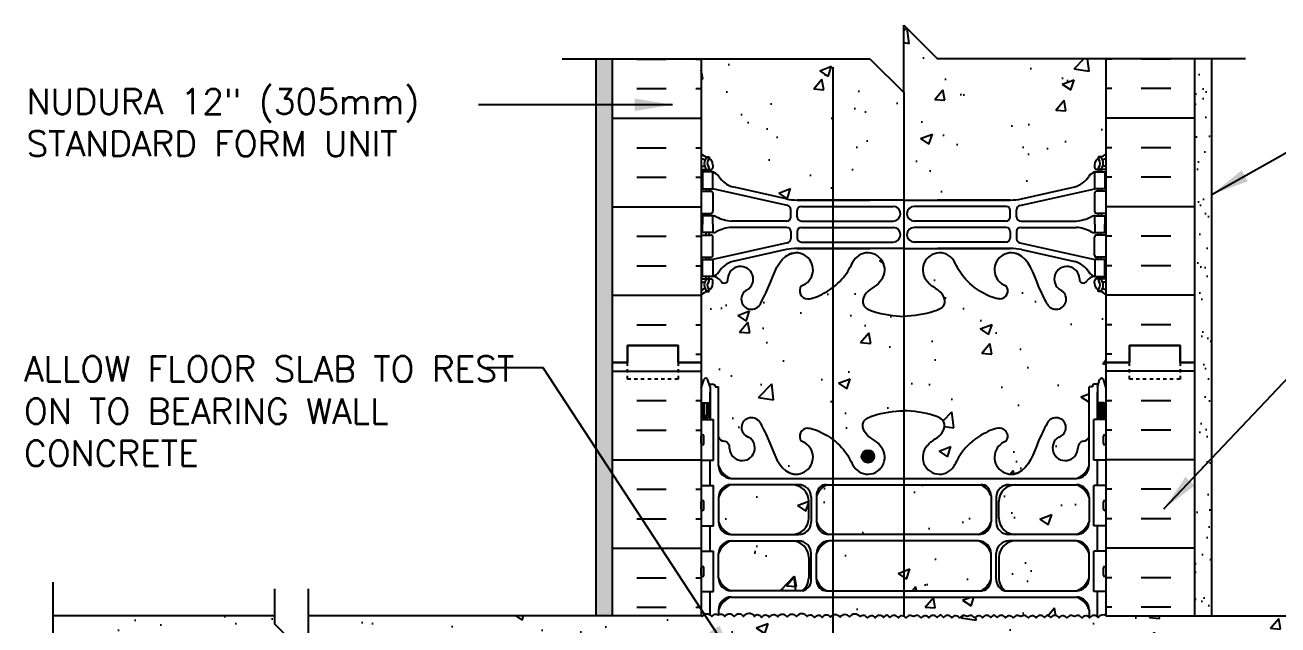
# Model space of a CAD drawing. Header units: inches. Extents: x 155.7 to 213.7, y 121.3 to 197.1.
# Drawn here: x 155.85 to 192.98, y 179.35 to 197.13 of the extents above; entities that cross this region are included whole.
import ezdxf

# ---------------------------------------------------------------- set-up
doc = ezdxf.new("R2010")
doc.units = ezdxf.units.IN
doc.header["$LTSCALE"] = 0.5
doc.header["$MEASUREMENT"] = 0
doc.linetypes.add('DASHED2', pattern=[0.375, 0.25, -0.125])
for name, color, linetype in [('HATCH', 12, 'Continuous'), ('line25', 2, 'Continuous'), ('LINE3', 3, 'Continuous'), ('LINE50', 5, 'Continuous'), ('LINE9', 9, 'Continuous'), ('TEXT', 4, 'Continuous'), ('Web_Edge', 9, 'Continuous')]:
    doc.layers.add(name, color=color, linetype=linetype)
doc.styles.add('DIM', font='romans.shx', dxfattribs={"width": 0.7})
doc.styles.add('ROMANS', font='romans.shx', dxfattribs={"height": 0.75})
doc.dimstyles.new('ext_12', dxfattribs={"dimscale": 12, "dimtxt": 0.075, "dimasz": 0.09375, "dimexe": 0.09375, "dimexo": 0.0625, "dimgap": 0.0625, "dimtad": 1, "dimdec": 1, "dimzin": 2, "dimdsep": 46, "dimlunit": 4, "dimtxsty": 'DIM', "dimcen": 0.09, "dimdle": 0.09375, "dimclrt": 4, "dimadec": 0, "dimazin": 0, "dimtfac": 1, "dimtdec": 1, "dimtmove": 2, "dimatfit": 3, "dimfxl": 1, "dimfrac": 2, "dimtolj": 1, "dimtzin": 0, "dimarcsym": 0})
pattern_1 = [(50, (0, 0), (3.5863, -0.31376), [0.375, -4.125]), (355, (0, 0), (-0.693757, 3.76096), [0.3, -3.3]), (100.4514, (0.299, -0.026), (2.892544, 3.4472), [0.3187, -3.50571]), (46.1842, (0, 1), (5.33621, -0.827596), [0.5625, -6.1875]), (96.6356, (0.4447, 0.931), (4.67331, 4.87059), [0.47805, -5.25857]), (351.1842, (0, 1), (4.67331, 4.87059), [0.45, -4.95]), (21, (0.5, 0.75), (2.984535, -2.013094), [0.375, -4.125]), (326, (0.5, 0.75), (1.216577, 3.62575), [0.3, -3.3]), (71.4514, (0.7487, 0.5822), (4.20111, 1.612656), [0.3187, -3.50571]), (37.5, (0, 0), (0.060799, 1.664469), [0, -3.26, 0, -3.35, 0, -3.3125]), (7.5, (0, 0), (1.315348, 1.972059), [0, -1.91, 0, -3.185, 0, -1.2625]), (327.5, (-1.115, 0), (2.669112, -0.1127744), [0, -1.25, 0, -3.9, 0, -5.175]), (317.5, (-1.615, 0), (2.91593, 0.500525), [0, -1.625, 0, -2.59, 0, -3.675])]

msp = doc.modelspace()

# ---------------------------------------------------------------- hatches: boundary and pattern name
at = {"layer": 'HATCH'}
h = msp.add_hatch(dxfattribs=at)
h.set_pattern_fill('AR-CONC', color=256, scale=0.5)
h.set_pattern_definition(pattern_1)
h.paths.add_polyline_path([(187.546, 192.775), (187.651, 192.775), (187.651, 192.845), (187.604, 192.845, -0.414214), (187.541, 192.907), (187.541, 192.975, -0.249069), (187.651, 193.182), (187.651, 193.224), (187.741, 193.224, 0.088416), (187.887, 193.321), (187.887, 196.129), (182.887, 196.129), (181.887, 197.129), (181.887, 195.129), (180.887, 196.129), (175.887, 196.129), (175.887, 193.321, 0.088416), (176.033, 193.224), (176.123, 193.224), (176.123, 193.182, -0.249069), (176.233, 192.975), (176.233, 192.907, -0.414214), (176.171, 192.845), (176.123, 192.845), (176.123, 192.775), (176.228, 192.775, -0.168672), (176.414, 192.625, 0.17445), (176.822, 192.33), (178.403, 191.977, 0.054974), (178.729, 191.941), (181.887, 191.941), (185.045, 191.941, 0.054974), (185.372, 191.977), (186.953, 192.33, 0.17445), (187.36, 192.625, -0.168672)])
h.paths.add_polyline_path([(184.475, 181.461, 0.225652), (184.1, 181.836), (179.675, 181.836, 0.225652), (179.3, 181.461), (179.3, 180.693, 0.185301), (179.599, 180.36), (184.176, 180.36, 0.185301), (184.475, 180.693)])
h.paths.add_polyline_path([(199.535, 178.986), (199.535, 179.619), (187.887, 179.619, 0.38586), (187.645, 179.569, 0.520567), (187.396, 179.561, 0.520567), (187.169, 179.554, 0.445343), (186.946, 179.594, 0.445343), (186.723, 179.554, 0.520567), (186.495, 179.561, 0.520567), (186.247, 179.569, 0.175549), (186.151, 179.635, 0.175549), (186.056, 179.569, 0.520567), (185.807, 179.561, 0.520567), (185.58, 179.554, 0.445343), (185.357, 179.594, 0.445343), (185.134, 179.554, 0.520567), (184.906, 179.561, 0.520567), (184.658, 179.569, 0.175549), (184.562, 179.635, 0.175549), (184.467, 179.569, 0.520567), (184.218, 179.561, 0.520567), (183.991, 179.554, 0.445343), (183.768, 179.594, 0.445343), (183.545, 179.554, 0.520567), (183.317, 179.561, 0.520567), (183.069, 179.569, 0.175549), (182.974, 179.635, 0.175549), (182.878, 179.569, 0.520567), (182.63, 179.561, 0.520567), (182.402, 179.554, 0.445343), (182.179, 179.594, 0.445343), (181.956, 179.554, 0.520567), (181.729, 179.561, 0.520567), (181.48, 179.569, 0.175549), (181.385, 179.635, 0.175549), (181.289, 179.569, 0.520567), (181.041, 179.561, 0.520567), (180.813, 179.554, 0.445343), (180.59, 179.594, 0.520567), (180.28, 179.584, 0.520567), (180, 179.576, 0.520567), (179.72, 179.578, 0.520567), (179.472, 179.57, 0.520567), (179.244, 179.563, 0.445343), (179.022, 179.602, 0.520567), (178.711, 179.593, 0.520567), (178.432, 179.584, 0.520567), (178.152, 179.586, 0.520567), (177.904, 179.578, 0.520567), (177.676, 179.571, 0.445343), (177.453, 179.611, 0.520567), (177.143, 179.601, 0.520567), (176.863, 179.593, 0.520567), (176.583, 179.595, 0.37063), (176.391, 179.638, 0.37063), (176.198, 179.595, 0.520567), (175.918, 179.593, 0.374999), (175.864, 179.619), (164.24, 179.619), (164.24, 178.986), (165.24, 177.986), (163.24, 177.986), (164.24, 176.986), (164.24, 176.869), (175.887, 176.869), (175.887, 176.674), (175.918, 176.674, -0.50932), (176.207, 176.63, -0.45192), (176.525, 176.637, -0.442517), (176.863, 176.635, -0.520567), (177.143, 176.644, -0.520567), (177.453, 176.654, -0.445343), (177.676, 176.614, -0.520567), (177.904, 176.621, -0.520567), (178.152, 176.629, -0.520567), (178.432, 176.627, -0.520567), (178.711, 176.636, -0.520567), (179.022, 176.645, -0.445343), (179.244, 176.606, -0.520567), (179.472, 176.613, -0.520567), (179.72, 176.62, -0.520567), (180, 176.618, -0.520567), (180.28, 176.627, -0.520567), (180.59, 176.637, -0.445343), (180.813, 176.597, -0.520567), (181.041, 176.604, -0.520567), (181.289, 176.612, -0.520567), (181.569, 176.61, -0.520567), (181.848, 176.619, -0.077714), (181.887, 176.662, -0.077714), (181.927, 176.619, -0.520567), (182.206, 176.61, -0.520567), (182.486, 176.612, -0.520567), (182.734, 176.604, -0.520567), (182.962, 176.597, -0.445343), (183.185, 176.637, -0.445343), (183.408, 176.597, -0.520567), (183.635, 176.604, -0.520567), (183.884, 176.612, -0.520567), (184.163, 176.61, -0.520567), (184.443, 176.619, -0.077714), (184.482, 176.662, -0.077714), (184.521, 176.619, -0.520567), (184.801, 176.61, -0.520567), (185.081, 176.612, -0.520567), (185.329, 176.604, -0.520567), (185.557, 176.597, -0.378754), (185.887, 176.637, -0.378754), (186.218, 176.597, -0.520567), (186.446, 176.604, -0.520567), (186.694, 176.612, -0.520567), (186.974, 176.61, -0.520567), (187.253, 176.619, -0.077714), (187.293, 176.662, -0.077714), (187.332, 176.619, -0.520567), (187.611, 176.61, -0.508701), (187.887, 176.617), (187.887, 176.869), (199.535, 176.869), (199.535, 176.986), (200.535, 177.986), (198.535, 177.986)])
edge = h.paths.add_edge_path()
edge.add_line((163.24, 179.38), (163.24, 179.619))
edge.add_line((163.24, 179.619), (162.842, 179.619))
edge.add_line((162.842, 179.619), (156.68, 179.619))
edge.add_line((156.68, 179.619), (156.68, 177.642))
edge.add_spline(control_points=[(156.68, 177.642), (157.722, 178.203), (159.512, 179.166), (161.436, 178.612), (162.24, 178.38)], knot_values=[0, 0, 0, 0, 3.379125, 5.806437, 5.806437, 5.806437, 5.806437], degree=3, periodic=0)
edge.add_line((162.24, 178.38), (164.24, 178.38))
edge.add_line((164.24, 178.38), (163.24, 179.38))
h.paths.add_polyline_path([(178.573, 181.836), (176.772, 181.836, 0.225652), (176.397, 181.461), (176.397, 180.735, 0.225652), (176.772, 180.36), (178.878, 180.36, 0.24677), (179.072, 180.746), (179.073, 181.343, 0.410093)])
h.paths.add_polyline_path([(179.072, 183.017, 0.406005), (178.573, 183.503), (176.772, 183.503, 0.225652), (176.397, 183.128), (176.397, 182.402, 0.225652), (176.772, 182.027), (178.573, 182.027, 0.418521), (179.073, 182.534)])
h.paths.add_polyline_path([(184.475, 183.17, 0.185301), (184.176, 183.503), (179.599, 183.503, 0.185301), (179.3, 183.17), (179.3, 182.402, 0.225652), (179.675, 182.027), (184.1, 182.027, 0.225652), (184.475, 182.402)])
h.paths.add_polyline_path([(187.377, 180.735), (187.377, 181.461, 0.225652), (187.002, 181.836), (185.002, 181.836, 0.403872), (184.627, 181.475), (184.627, 180.705, 0.345102), (184.879, 180.36), (187.002, 180.36, 0.225652)])
h.paths.add_polyline_path([(187.377, 182.402), (187.377, 183.128, 0.225652), (187.002, 183.503), (185.202, 183.503, 0.406005), (184.702, 183.017), (184.702, 182.52, 0.410093), (185.202, 182.027), (187.002, 182.027, 0.225652)])
h.paths.add_polyline_path([(184.475, 173.856, 0.225652), (184.1, 174.231), (179.675, 174.231, 0.225652), (179.3, 173.856), (179.3, 173.087, 0.185301), (179.599, 172.754), (184.176, 172.754, 0.185301), (184.475, 173.087)])
h.paths.add_polyline_path([(184.475, 175.564, 0.185301), (184.176, 175.897), (179.599, 175.897, 0.185301), (179.3, 175.564), (179.3, 174.796, 0.225652), (179.675, 174.421), (184.1, 174.421, 0.225652), (184.475, 174.796)])
h.paths.add_polyline_path([(187.377, 175.522, 0.225652), (187.002, 175.897), (184.897, 175.897, 0.24677), (184.702, 175.511), (184.702, 174.914, 0.410093), (185.202, 174.421), (187.002, 174.421, 0.225652), (187.377, 174.796)])
h.paths.add_polyline_path([(179.073, 173.738, 0.410093), (178.573, 174.231), (176.772, 174.231, 0.225652), (176.397, 173.856), (176.397, 173.129, 0.225652), (176.772, 172.754), (178.573, 172.754, 0.406005), (179.072, 173.24)])
h.paths.add_polyline_path([(179.147, 175.553, 0.345102), (178.896, 175.897), (176.772, 175.897, 0.225652), (176.397, 175.522), (176.397, 174.796, 0.225652), (176.772, 174.421), (178.773, 174.421, 0.403872), (179.147, 174.783)])
h.paths.add_polyline_path([(187.377, 173.856, 0.225652), (187.002, 174.231), (185.202, 174.231, 0.418521), (184.702, 173.723), (184.702, 173.24, 0.406005), (185.202, 172.754), (187.002, 172.754, 0.225652), (187.377, 173.129)])
h = msp.add_hatch(dxfattribs=at)
h.set_pattern_fill('AR-SAND', color=256, scale=0.5, style=0)
h.set_pattern_definition([(37.5, (173.096, 184.9401), (-0.031497, 0.963412), [0, -0.76, 0, -0.85, 0, -0.8125]), (7.5, (173.096, 184.9401), (0.88489, 1.411073), [0, -0.41, 0, -0.685, 0, -0.2625]), (327.5, (172.481, 184.9401), (1.55707, 0.00283), [0, -0.25, 0, -0.9, 0, -1.175]), (317.5, (172.481, 184.9401), (1.503063, 0.43884), [0, -0.125, 0, -0.59, 0, -0.675])])
h.paths.add_polyline_path([(173.262, 187.129), (173.262, 196.129), (172.762, 196.129), (172.762, 179.619), (173.262, 179.619)])
h.paths.add_polyline_path([(172.762, 151.129), (173.262, 151.129), (173.262, 162.369), (172.762, 162.369)])
h = msp.add_hatch(dxfattribs=at)
h.set_pattern_fill('AR-SAND', color=256, scale=0.5, style=0)
h.set_pattern_definition([(37.5, (71.403, -18.1039), (-0.0314967, 0.963412), [0, -0.76, 0, -0.85, 0, -0.8125]), (7.5, (71.403, -18.1039), (0.8848884, 1.411073), [0, -0.41, 0, -0.685, 0, -0.2625]), (327.5, (70.788, -18.1039), (1.557071, 0.0028295), [0, -0.25, 0, -0.9, 0, -1.175]), (317.5, (70.788, -18.1039), (1.503063, 0.438838), [0, -0.125, 0, -0.59, 0, -0.675])])
h.paths.add_polyline_path([(190.512, 179.619), (191.012, 179.619), (191.012, 182.325), (190.512, 182.078)])
h.paths.add_polyline_path([(191.012, 186.766), (190.512, 186.519), (190.512, 182.078), (191.012, 182.325)])
h.paths.add_polyline_path([(191.012, 188.431), (190.512, 188.431), (190.512, 187.129), (190.512, 186.519), (191.012, 186.766)])
h.paths.add_polyline_path([(191.012, 196.129), (190.512, 196.129), (190.512, 188.431), (191.012, 188.431)])
h = msp.add_hatch(dxfattribs=at)
h.set_pattern_fill('AR-CONC', color=256, scale=0.5)
h.set_pattern_definition(pattern_1)
edge = h.paths.add_edge_path()
edge.add_arc((187.541, 188.768), 0.5, 46.2109, 66.4218)
edge.add_line((187.741, 189.226), (187.651, 189.226))
edge.add_line((187.651, 189.226), (187.651, 189.268))
edge.add_arc((187.791, 189.475), 0.25, 180, 235.9442, ccw=False)
edge.add_line((187.541, 189.475), (187.541, 189.542))
edge.add_arc((187.604, 189.542), 0.0625, 90, 180, ccw=False)
edge.add_line((187.604, 189.605), (187.651, 189.605))
edge.add_line((187.651, 189.605), (187.651, 189.675))
edge.add_line((187.651, 189.675), (187.546, 189.675))
edge.add_arc((187.584, 189.325), 0.352, 96.1291, 141.5331)
edge.add_arc((187.207, 189.594), 0.113, 167.8156, 334.0569, ccw=False)
edge.add_arc((186.721, 189.598), 0.375, 2.9237, 239.8675)
edge.add_arc((186.401, 189.005), 0.3, -152.403, 63.9425, ccw=False)
edge.add_spline(control_points=[(186.136, 188.866), (186.05, 189.032), (185.797, 189.523), (185.602, 190.204), (185.277, 190.334)], knot_values=[0, 0, 0, 0, 0.579211, 1.703896, 1.703896, 1.703896, 1.703896], degree=3, periodic=0)
edge.add_spline(control_points=[(185.277, 190.334), (185.227, 190.354), (185.173, 190.366), (185.116, 190.375)], knot_values=[1.703896, 1.703896, 1.703896, 1.703896, 1.875321, 1.875321, 1.875321, 1.875321], degree=3, periodic=0)
edge.add_arc((185.075, 189.876), 0.5, 85.2926, 251.7937)
edge.add_arc((184.729, 189.252), 0.242, -90, 38.2327, ccw=False)
edge.add_spline(control_points=[(184.729, 189.01), (184.608, 189.008), (183.788, 189.359), (183.543, 189.806), (183.404, 190.086)], knot_values=[0.038125, 0.038125, 0.038125, 0.038125, 0.320663, 1.237398, 1.237398, 1.237398, 1.237398], degree=3, periodic=0)
edge.add_arc((182.95, 189.876), 0.5, 24.819, 224.1875)
edge.add_spline(control_points=[(182.591, 189.528), (182.699, 189.365), (183.059, 189.274), (183.136, 188.779), (182.587, 188.543), (182.184, 188.514), (181.887, 188.494)], knot_values=[0.229407, 0.229407, 0.229407, 0.229407, 0.844432, 1.128849, 1.464331, 2.389004, 2.389004, 2.389004, 2.389004], degree=3, periodic=0)
edge.add_spline(control_points=[(181.887, 188.494), (181.591, 188.514), (181.187, 188.543), (180.639, 188.779), (180.716, 189.274), (181.076, 189.365), (181.183, 189.528)], knot_values=[0.229407, 0.229407, 0.229407, 0.229407, 1.15408, 1.489562, 1.773979, 2.389004, 2.389004, 2.389004, 2.389004], degree=3, periodic=0)
edge.add_arc((180.825, 189.876), 0.5, 315.8125, 515.181)
edge.add_spline(control_points=[(180.371, 190.086), (180.232, 189.806), (179.987, 189.359), (179.167, 189.008), (179.046, 189.01)], knot_values=[0.038125, 0.038125, 0.038125, 0.038125, 0.95486, 1.237398, 1.237398, 1.237398, 1.237398], degree=3, periodic=0)
edge.add_arc((179.046, 189.252), 0.242, 141.7673, 270, ccw=False)
edge.add_arc((178.7, 189.876), 0.5, 288.2063, 454.7074)
edge.add_spline(control_points=[(178.659, 190.375), (178.602, 190.366), (178.548, 190.354), (178.498, 190.334)], knot_values=[1.703896, 1.703896, 1.703896, 1.703896, 1.875321, 1.875321, 1.875321, 1.875321], degree=3, periodic=0)
edge.add_spline(control_points=[(178.498, 190.334), (178.173, 190.204), (177.978, 189.523), (177.725, 189.032), (177.639, 188.866)], knot_values=[0, 0, 0, 0, 1.124685, 1.703896, 1.703896, 1.703896, 1.703896], degree=3, periodic=0)
edge.add_arc((177.373, 189.005), 0.3, 116.0575, 333.0375, ccw=False)
edge.add_arc((177.053, 189.598), 0.375, 300.1325, 537.0763)
edge.add_arc((176.568, 189.594), 0.113, -154.0569, 12.1844, ccw=False)
edge.add_arc((176.191, 189.325), 0.352, 38.4669, 83.8709)
edge.add_line((176.228, 189.675), (176.123, 189.675))
edge.add_line((176.123, 189.675), (176.123, 189.605))
edge.add_line((176.123, 189.605), (176.171, 189.605))
edge.add_arc((176.171, 189.542), 0.0625, 0, 90, ccw=False)
edge.add_line((176.233, 189.542), (176.233, 189.475))
edge.add_arc((175.983, 189.475), 0.25, 304.0558, 360, ccw=False)
edge.add_line((176.123, 189.268), (176.123, 189.226))
edge.add_line((176.123, 189.226), (176.033, 189.226))
edge.add_arc((176.233, 188.768), 0.5, 113.5782, 133.7891)
edge.add_line((175.887, 189.129), (175.887, 187.129))
edge.add_line((175.887, 187.129), (175.887, 186.369))
edge.add_line((175.887, 186.369), (175.972, 186.63))
edge.add_arc((176.022, 186.603), 0.0567, 28.0725, 151.9275, ccw=False)
edge.add_line((176.072, 186.63), (176.121, 186.48))
edge.add_line((176.121, 186.48), (176.247, 186.48))
edge.add_arc((176.247, 186.43), 0.05, 0, 90, ccw=False)
edge.add_line((176.297, 186.43), (176.297, 186.4))
edge.add_line((176.297, 186.4), (176.397, 186.4))
edge.add_line((176.397, 186.4), (176.397, 184.911))
edge.add_arc((176.572, 184.987), 0.19, 203.6316, 265.6964)
edge.add_arc((176.528, 184.599), 0.2, -7.1071, 81.62, ccw=False)
edge.add_arc((177.101, 184.594), 0.375, 182.9237, 419.8675)
edge.add_arc((177.375, 185.198), 0.293, 25.7984, 253.0731, ccw=False)
edge.add_spline(control_points=[(177.639, 185.326), (177.725, 185.16), (177.978, 184.669), (178.173, 183.989), (178.498, 183.858)], knot_values=[0, 0, 0, 0, 0.579211, 1.703896, 1.703896, 1.703896, 1.703896], degree=3, periodic=0)
edge.add_spline(control_points=[(178.498, 183.858), (178.548, 183.838), (178.602, 183.826), (178.659, 183.817)], knot_values=[1.703896, 1.703896, 1.703896, 1.703896, 1.875321, 1.875321, 1.875321, 1.875321], degree=3, periodic=0)
edge.add_arc((178.7, 184.316), 0.5, 265.2926, 431.7937)
edge.add_arc((179.046, 184.94), 0.242, 90, 218.2327, ccw=False)
edge.add_spline(control_points=[(179.046, 185.182), (179.167, 185.184), (179.987, 184.833), (180.232, 184.386), (180.371, 184.106)], knot_values=[0.038125, 0.038125, 0.038125, 0.038125, 0.320663, 1.237398, 1.237398, 1.237398, 1.237398], degree=3, periodic=0)
edge.add_arc((180.825, 184.316), 0.5, 204.819, 404.1875)
edge.add_spline(control_points=[(181.183, 184.664), (181.076, 184.827), (180.716, 184.918), (180.639, 185.413), (181.187, 185.649), (181.591, 185.678), (181.887, 185.698)], knot_values=[0.229407, 0.229407, 0.229407, 0.229407, 0.844432, 1.128849, 1.464331, 2.389004, 2.389004, 2.389004, 2.389004], degree=3, periodic=0)
edge.add_spline(control_points=[(181.887, 185.698), (182.184, 185.678), (182.587, 185.649), (183.136, 185.413), (183.059, 184.918), (182.699, 184.827), (182.591, 184.664)], knot_values=[0.229407, 0.229407, 0.229407, 0.229407, 1.15408, 1.489562, 1.773979, 2.389004, 2.389004, 2.389004, 2.389004], degree=3, periodic=0)
edge.add_arc((182.95, 184.316), 0.5, 135.8125, 335.181)
edge.add_spline(control_points=[(183.404, 184.106), (183.543, 184.386), (183.788, 184.833), (184.608, 185.184), (184.729, 185.182)], knot_values=[0.038125, 0.038125, 0.038125, 0.038125, 0.95486, 1.237398, 1.237398, 1.237398, 1.237398], degree=3, periodic=0)
edge.add_arc((184.729, 184.94), 0.242, -38.2327, 90, ccw=False)
edge.add_arc((185.075, 184.316), 0.5, 108.2063, 274.7074)
edge.add_spline(control_points=[(185.116, 183.817), (185.173, 183.826), (185.227, 183.838), (185.277, 183.858)], knot_values=[1.703896, 1.703896, 1.703896, 1.703896, 1.875321, 1.875321, 1.875321, 1.875321], degree=3, periodic=0)
edge.add_spline(control_points=[(185.277, 183.858), (185.602, 183.989), (185.797, 184.669), (186.05, 185.16), (186.136, 185.326)], knot_values=[0, 0, 0, 0, 1.124685, 1.703896, 1.703896, 1.703896, 1.703896], degree=3, periodic=0)
edge.add_arc((186.4, 185.198), 0.293, -73.0731, 154.2016, ccw=False)
edge.add_arc((186.673, 184.594), 0.375, 120.1325, 357.0763)
edge.add_arc((187.247, 184.599), 0.2, 98.3788, 187.1071, ccw=False)
edge.add_arc((187.203, 184.987), 0.19, 274.3061, 336.3703)
edge.add_line((187.377, 184.911), (187.377, 186.4))
edge.add_line((187.377, 186.4), (187.477, 186.4))
edge.add_line((187.477, 186.4), (187.477, 186.43))
edge.add_arc((187.527, 186.43), 0.05, 90, 180, ccw=False)
edge.add_line((187.527, 186.48), (187.653, 186.48))
edge.add_line((187.653, 186.48), (187.702, 186.63))
edge.add_arc((187.752, 186.603), 0.0567, 28.0725, 151.9275, ccw=False)
edge.add_line((187.802, 186.63), (187.887, 186.369))
edge.add_line((187.887, 186.369), (187.887, 187.129))
edge.add_line((187.887, 187.129), (187.887, 189.129))
h = msp.add_hatch(dxfattribs=at)
h.set_pattern_fill('INSUL', color=256, scale=7, style=0)
h.set_pattern_definition([(0, (-2750.2742, -227.8808), (0, 2.625), []), (0, (-2750.2742, -227.0058), (0, 2.625), [0.875, -0.875]), (0, (-2750.2742, -226.1308), (0, 2.625), [0.875, -0.875])])
h.paths.add_polyline_path([(175.887, 176.869), (173.262, 176.869), (173.262, 169.129), (173.7, 169.129), (173.7, 169.629), (175.2, 169.629), (175.2, 169.129), (175.887, 169.129)])
h.paths.add_polyline_path([(173.262, 179.619), (175.887, 179.619), (175.887, 187.129), (175.2, 187.129), (175.2, 187.629), (173.7, 187.629), (173.7, 187.129), (173.262, 187.129)])
h = msp.add_hatch(dxfattribs=at)
h.set_pattern_fill('AR-CONC', color=256, scale=0.5)
h.set_pattern_definition([(50, (-45.4017, 0), (3.5863, -0.31376), [0.375, -4.125]), (355, (-45.4017, 0), (-0.693757, 3.76096), [0.3, -3.3]), (100.4514, (-45.103, -0.026), (2.892544, 3.4472), [0.3187, -3.50571]), (46.1842, (-45.4017, 1), (5.336207, -0.827596), [0.5625, -6.1875]), (96.6356, (-44.957, 0.931), (4.67331, 4.87059), [0.47805, -5.25857]), (351.1842, (-45.4017, 1), (4.67331, 4.87059), [0.45, -4.95]), (21, (-44.9017, 0.75), (2.984535, -2.013094), [0.375, -4.125]), (326, (-44.9017, 0.75), (1.216577, 3.62575), [0.3, -3.3]), (71.4514, (-44.653, 0.5822), (4.20111, 1.612656), [0.3187, -3.50571]), (37.5, (-45.4017, 0), (0.060799, 1.664469), [0, -3.26, 0, -3.35, 0, -3.3125]), (7.5, (-45.4017, 0), (1.315348, 1.972059), [0, -1.91, 0, -3.185, 0, -1.2625]), (327.5, (-46.5167, 0), (2.669112, -0.1127744), [0, -1.25, 0, -3.9, 0, -5.175]), (317.5, (-47.0167, 0), (2.91593, 0.500525), [0, -1.625, 0, -2.59, 0, -3.675])])
h.paths.add_polyline_path([(187.377, 179.798), (187.377, 179.597, -0.091338), (187.332, 179.639, -0.077714), (187.293, 179.595, -0.077714), (187.253, 179.639, -0.520567), (186.974, 179.647, -0.520567), (186.694, 179.646, -0.520567), (186.446, 179.653, -0.520567), (186.218, 179.66, -0.378754), (185.887, 179.621, -0.378754), (185.557, 179.66, -0.520567), (185.329, 179.653, -0.520567), (185.081, 179.646, -0.520567), (184.801, 179.647, -0.520567), (184.521, 179.639, -0.077714), (184.482, 179.595, -0.077714), (184.443, 179.639, -0.520567), (184.163, 179.647, -0.520567), (183.884, 179.646, -0.520567), (183.635, 179.653, -0.520567), (183.408, 179.66, -0.445343), (183.185, 179.621, -0.445343), (182.962, 179.66, -0.520567), (182.734, 179.653, -0.520567), (182.486, 179.646, -0.520567), (182.206, 179.647, -0.520567), (181.927, 179.639, -0.077714), (181.887, 179.595, -0.077714), (181.848, 179.639, -0.520567), (181.569, 179.647, -0.520567), (181.289, 179.646, -0.520567), (181.041, 179.653, -0.520567), (180.813, 179.66, -0.445343), (180.59, 179.621, -0.520567), (180.28, 179.63, -0.520567), (180, 179.639, -0.520567), (179.72, 179.637, -0.520567), (179.472, 179.645, -0.520567), (179.244, 179.652, -0.445343), (179.022, 179.612, -0.520567), (178.711, 179.622, -0.520567), (178.432, 179.631, -0.520567), (178.152, 179.629, -0.520567), (177.904, 179.636, -0.520567), (177.676, 179.643, -0.445343), (177.453, 179.604, -0.520567), (177.143, 179.613, -0.520567), (176.863, 179.622, -0.442517), (176.525, 179.62, -0.174673), (176.397, 179.554), (176.397, 179.798, -0.414199), (176.772, 180.173), (187.002, 180.173, -0.414225)])
at = {"layer": 'LINE3'}
msp.add_hatch(color=256, dxfattribs=at).paths.add_polyline_path([(180.637, 184.342, 1), (181.012, 184.342, 1)])

# ---------------------------------------------------------------- linework, layer by layer
at = {"layer": 'HATCH'}
for p, q in [((173.976, 196.119), (174.851, 196.119)), ((175.726, 196.119), (175.887, 196.119)), ((175.726, 196.119), (175.887, 196.119)), ((188.049, 196.119), (187.887, 196.119)), ((188.049, 196.119), (187.887, 196.119)), ((189.799, 196.119), (188.924, 196.119)), ((173.976, 195.244), (174.851, 195.244)), ((175.726, 195.244), (175.887, 195.244)), ((175.726, 195.244), (175.887, 195.244)), ((188.049, 195.244), (187.887, 195.244)), ((189.799, 195.244), (188.924, 195.244)), ((173.262, 194.369), (175.887, 194.369)), ((190.512, 194.369), (187.887, 194.369)), ((173.976, 193.494), (174.851, 193.494)), ((175.726, 193.494), (175.887, 193.494)), ((188.049, 193.494), (187.887, 193.494)), ((189.799, 193.494), (188.924, 193.494)), ((173.976, 192.619), (174.851, 192.619)), ((175.726, 192.619), (175.887, 192.619)), ((188.049, 192.619), (187.887, 192.619)), ((189.799, 192.619), (188.924, 192.619)), ((173.262, 191.744), (175.887, 191.744)), ((190.512, 191.744), (187.887, 191.744)), ((173.976, 190.869), (174.851, 190.869)), ((175.726, 190.869), (175.887, 190.869)), ((188.049, 190.869), (187.887, 190.869)), ((189.799, 190.869), (188.924, 190.869)), ((173.976, 189.994), (174.851, 189.994)), ((175.726, 189.994), (175.887, 189.994)), ((188.049, 189.994), (187.887, 189.994)), ((189.799, 189.994), (188.924, 189.994)), ((173.262, 189.119), (175.887, 189.119)), ((190.512, 189.119), (187.887, 189.119)), ((173.976, 188.244), (174.851, 188.244)), ((175.726, 188.244), (175.887, 188.244)), ((175.726, 188.244), (175.887, 188.244)), ((188.049, 188.244), (187.887, 188.244)), ((188.049, 188.244), (187.887, 188.244)), ((189.799, 188.244), (188.924, 188.244)), ((175.726, 187.369), (175.887, 187.369)), ((188.049, 187.369), (187.887, 187.369)), ((190.512, 186.869), (187.887, 186.869)), ((188.049, 185.994), (187.887, 185.994)), ((189.799, 185.994), (188.924, 185.994)), ((188.049, 185.119), (187.887, 185.119)), ((189.799, 185.119), (188.924, 185.119)), ((190.512, 184.244), (187.887, 184.244)), ((188.049, 183.369), (187.887, 183.369)), ((189.799, 183.369), (188.924, 183.369)), ((188.049, 182.494), (187.887, 182.494)), ((189.799, 182.494), (188.924, 182.494)), ((190.512, 181.619), (187.887, 181.619)), ((188.049, 180.744), (187.887, 180.744)), ((189.799, 180.744), (188.924, 180.744)), ((188.049, 179.869), (187.887, 179.869)), ((189.799, 179.869), (188.924, 179.869))]:
    msp.add_line(p, q, dxfattribs=at)
msp.add_lwpolyline([(187.887, 179.619, 0.38586), (187.645, 179.569, 0.520567), (187.396, 179.561, 0.520567), (187.169, 179.554, 0.445343), (186.946, 179.594, 0.445343), (186.723, 179.554, 0.520567), (186.495, 179.561, 0.520567), (186.247, 179.569, 0.175549), (186.151, 179.635, 0.175549), (186.056, 179.569, 0.520567), (185.807, 179.561, 0.520567), (185.58, 179.554, 0.445343), (185.357, 179.594, 0.445343), (185.134, 179.554, 0.520567), (184.906, 179.561, 0.520567), (184.658, 179.569, 0.175549), (184.562, 179.635, 0.175549), (184.467, 179.569, 0.520567), (184.218, 179.561, 0.520567), (183.991, 179.554, 0.445343), (183.768, 179.594, 0.445343), (183.545, 179.554, 0.520567), (183.317, 179.561, 0.520567), (183.069, 179.569, 0.175549), (182.974, 179.635, 0.175549), (182.878, 179.569, 0.520567), (182.63, 179.561, 0.520567), (182.402, 179.554, 0.445343), (182.179, 179.594, 0.445343), (181.956, 179.554, 0.520567), (181.729, 179.561, 0.520567), (181.48, 179.569, 0.175549), (181.385, 179.635, 0.175549), (181.289, 179.569, 0.520567), (181.041, 179.561, 0.520567), (180.813, 179.554, 0.445343), (180.59, 179.594, 0.520567), (180.28, 179.584, 0.520567), (180, 179.576, 0.520567), (179.72, 179.578, 0.520567), (179.472, 179.57, 0.520567), (179.244, 179.563, 0.445343), (179.022, 179.602, 0.520567), (178.711, 179.593, 0.520567), (178.432, 179.584, 0.520567), (178.152, 179.586, 0.520567), (177.904, 179.578, 0.520567), (177.676, 179.571, 0.445343), (177.453, 179.611, 0.520567), (177.143, 179.601, 0.520567), (176.863, 179.593, 0.520567), (176.583, 179.595, 0.37063), (176.391, 179.638, 0.37063), (176.198, 179.595, 0.520567), (175.918, 179.593, 0.231348), (175.887, 179.619)], format="xyb", dxfattribs=at)
at = {"layer": 'line25'}
for p, q in [((175.887, 196.129), (175.887, 187.129)), ((187.887, 187.129), (187.887, 196.129)), ((175.887, 187.129), (175.887, 179.619)), ((187.887, 179.619), (187.887, 187.129)), ((175.887, 185.434), (176.252, 185.434)), ((176.252, 184.234), (176.252, 185.434)), ((187.887, 185.434), (187.522, 185.434)), ((187.522, 184.234), (187.522, 185.434)), ((175.887, 184.724), (175.887, 184.944)), ((175.887, 184.889), (175.887, 184.889)), ((175.927, 184.984), (175.927, 184.984)), ((175.967, 184.724), (175.967, 184.944)), ((187.807, 184.724), (187.807, 184.944)), ((187.847, 184.984), (187.847, 184.984)), ((187.887, 184.724), (187.887, 184.944)), ((187.887, 184.889), (187.887, 184.889)), ((175.887, 184.779), (175.887, 184.779)), ((175.927, 184.684), (175.927, 184.684)), ((187.847, 184.684), (187.847, 184.684)), ((187.887, 184.779), (187.887, 184.779)), ((175.887, 184.234), (176.252, 184.234)), ((187.887, 184.234), (187.522, 184.234)), ((175.887, 183.484), (176.252, 183.484)), ((176.252, 182.284), (176.252, 183.484)), ((187.887, 183.484), (187.522, 183.484)), ((187.522, 182.284), (187.522, 183.484)), ((175.927, 183.034), (175.927, 183.034)), ((187.847, 183.034), (187.847, 183.034)), ((175.887, 182.774), (175.887, 182.994)), ((175.887, 182.939), (175.887, 182.939)), ((175.887, 182.829), (175.887, 182.829)), ((175.927, 182.734), (175.927, 182.734)), ((175.967, 182.774), (175.967, 182.994)), ((187.807, 182.774), (187.807, 182.994)), ((187.847, 182.734), (187.847, 182.734)), ((187.887, 182.774), (187.887, 182.994)), ((187.887, 182.939), (187.887, 182.939)), ((187.887, 182.829), (187.887, 182.829)), ((175.887, 182.284), (176.252, 182.284)), ((187.887, 182.284), (187.522, 182.284)), ((175.887, 181.534), (176.252, 181.534)), ((176.252, 180.334), (176.252, 181.534)), ((187.887, 181.534), (187.522, 181.534)), ((187.522, 180.334), (187.522, 181.534)), ((175.887, 180.824), (175.887, 181.044)), ((175.887, 180.989), (175.887, 180.989)), ((175.887, 180.879), (175.887, 180.879)), ((175.927, 181.084), (175.927, 181.084)), ((175.967, 180.824), (175.967, 181.044)), ((187.807, 180.824), (187.807, 181.044)), ((187.847, 181.084), (187.847, 181.084)), ((187.887, 180.824), (187.887, 181.044)), ((187.887, 180.989), (187.887, 180.989)), ((187.887, 180.879), (187.887, 180.879)), ((175.927, 180.784), (175.927, 180.784)), ((187.847, 180.784), (187.847, 180.784)), ((175.887, 180.334), (176.252, 180.334)), ((187.887, 180.334), (187.522, 180.334)), ((163.24, 179.619), (156.68, 179.619)), ((163.24, 179.619), (162.842, 179.619)), ((175.887, 179.619), (164.24, 179.619)), ((187.657, 179.584), (187.632, 179.584)), ((187.887, 179.619), (199.535, 179.619))]:
    msp.add_line(p, q, dxfattribs=at)
for centre, start, end in [((175.927, 184.944), 90, 180), ((175.927, 184.944), 360, 90), ((187.847, 184.944), 90, 180), ((187.847, 184.944), 0, 90), ((175.927, 184.724), 180, 270), ((175.927, 184.724), 270, 0), ((187.847, 184.724), 180, 270), ((187.847, 184.724), 270, 0), ((175.927, 182.994), 90, 180), ((175.927, 182.994), 360, 90), ((187.847, 182.994), 90, 180), ((187.847, 182.994), 0, 90), ((175.927, 182.774), 180, 270), ((175.927, 182.774), 270, 0), ((187.847, 182.774), 180, 270), ((187.847, 182.774), 270, 0), ((175.927, 181.044), 90, 180), ((175.927, 180.824), 180, 270), ((175.927, 181.044), 360, 90), ((175.927, 180.824), 270, 0), ((187.847, 181.044), 90, 180), ((187.847, 180.824), 180, 270), ((187.847, 181.044), 0, 90), ((187.847, 180.824), 270, 0)]:
    msp.add_arc(centre, 0.04, start, end, dxfattribs=at)
at = {"layer": 'LINE3'}
for p, q in [((179.787, 195.879), (179.787, 152.738)), ((181.887, 195.136), (181.887, 179.609))]:
    msp.add_line(p, q, dxfattribs=at)
msp.add_circle((180.825, 184.342), 0.188, dxfattribs=at)
at = {"layer": 'LINE50'}
for p, q in [((173.262, 187.129), (173.262, 196.129)), ((190.512, 187.129), (190.512, 196.129)), ((173.262, 179.619), (173.262, 187.129)), ((190.512, 179.619), (190.512, 187.129))]:
    msp.add_line(p, q, dxfattribs=at)
for points in [[(173.262, 187.129), (173.7, 187.129), (173.7, 187.629), (175.2, 187.629), (175.2, 187.129), (175.887, 187.129)], [(175.887, 187.129), (175.2, 187.129), (175.2, 187.629), (173.7, 187.629), (173.7, 187.129), (173.262, 187.129)], [(190.512, 187.129), (190.075, 187.129), (190.075, 187.629), (188.575, 187.629), (188.575, 187.129), (187.887, 187.129)], [(187.887, 187.129), (188.575, 187.129), (188.575, 187.629), (190.075, 187.629), (190.075, 187.129), (190.512, 187.129)]]:
    msp.add_lwpolyline(points, dxfattribs=at)
at = {"layer": 'LINE9'}
for p, q in [((181.887, 195.129), (181.887, 197.129)), ((181.887, 197.129), (182.887, 196.129)), ((171.762, 196.129), (180.887, 196.129)), ((172.762, 196.129), (172.762, 179.619)), ((180.887, 196.129), (181.887, 195.129)), ((192.012, 196.129), (182.887, 196.129)), ((191.012, 179.619), (191.012, 196.129)), ((156.68, 172.671), (156.68, 180.619))]:
    msp.add_line(p, q, dxfattribs=at)
at = {"layer": 'LINE9', "linetype": 'DASHED2', "ltscale": 0.15}
for points in [[(175.2, 187.129), (175.2, 187.129), (175.2, 186.629), (173.7, 186.629), (173.7, 187.129), (173.7, 187.129)], [(190.075, 187.129), (190.075, 187.129), (190.075, 186.629), (188.575, 186.629), (188.575, 187.129), (188.575, 187.129)]]:
    msp.add_lwpolyline(points, dxfattribs=at)
at = {"layer": 'LINE9'}
for points in [[(163.24, 180.422), (163.24, 179.38), (163.24, 179.38), (164.24, 178.38), (162.24, 178.38), (163.24, 177.38), (163.24, 175.841)], [(164.24, 180.422), (164.24, 178.986), (164.24, 178.986), (165.24, 177.986), (163.24, 177.986), (164.24, 176.986), (164.24, 175.841)]]:
    msp.add_lwpolyline(points, dxfattribs=at)
at = {"layer": 'Web_Edge'}
for p, q in [((176.033, 193.224), (176.123, 193.224)), ((176.123, 193.224), (176.123, 193.182)), ((187.741, 193.224), (187.651, 193.224)), ((187.651, 193.224), (187.651, 193.182)), ((175.887, 192.945), (175.965, 192.945)), ((175.887, 192.845), (176.171, 192.845)), ((176.033, 192.845), (176.033, 192.775)), ((176.123, 192.845), (176.123, 192.775)), ((176.233, 192.975), (176.233, 192.907)), ((187.541, 192.975), (187.541, 192.907)), ((187.887, 192.845), (187.604, 192.845)), ((187.651, 192.845), (187.651, 192.775)), ((187.741, 192.845), (187.741, 192.775)), ((187.887, 192.945), (187.81, 192.945)), ((178.403, 191.977), (176.822, 192.33)), ((185.372, 191.977), (186.953, 192.33)), ((175.887, 192.205), (176.171, 192.205)), ((176.033, 192.275), (176.033, 192.205)), ((176.123, 192.275), (176.123, 192.205)), ((178.446, 191.778), (176.228, 192.275)), ((176.233, 192.142), (176.233, 191.607)), ((178.729, 191.941), (180.887, 191.941)), ((181.887, 191.941), (178.729, 191.941)), ((181.887, 191.941), (185.045, 191.941)), ((185.045, 191.941), (182.887, 191.941)), ((185.329, 191.778), (187.546, 192.275)), ((187.541, 192.142), (187.541, 191.607)), ((187.887, 192.205), (187.604, 192.205)), ((187.651, 192.275), (187.651, 192.205)), ((187.741, 192.275), (187.741, 192.205)), ((178.544, 191.444), (178.544, 191.656)), ((178.731, 191.445), (178.731, 191.629)), ((178.856, 191.754), (181.575, 191.754)), ((184.919, 191.754), (182.199, 191.754)), ((185.044, 191.445), (185.044, 191.629)), ((185.231, 191.444), (185.231, 191.656)), ((175.887, 191.545), (176.171, 191.545)), ((176.033, 191.545), (176.033, 191.475)), ((176.123, 191.545), (176.123, 191.475)), ((178.419, 191.319), (176.781, 191.319)), ((178.856, 191.32), (181.575, 191.32)), ((184.919, 191.32), (182.199, 191.32)), ((185.356, 191.319), (186.994, 191.319)), ((187.887, 191.545), (187.604, 191.545)), ((187.651, 191.545), (187.651, 191.475)), ((187.741, 191.545), (187.741, 191.475)), ((175.887, 190.905), (176.171, 190.905)), ((176.033, 190.905), (176.033, 190.975)), ((176.123, 190.905), (176.123, 190.975)), ((176.233, 190.307), (176.233, 190.842)), ((178.419, 191.131), (176.781, 191.131)), ((178.544, 191.006), (178.544, 190.794)), ((178.731, 191.005), (178.731, 190.821)), ((178.856, 191.13), (181.575, 191.13)), ((184.919, 191.13), (182.199, 191.13)), ((185.044, 191.005), (185.044, 190.821)), ((185.231, 191.006), (185.231, 190.794)), ((185.356, 191.131), (186.994, 191.131)), ((187.541, 190.307), (187.541, 190.842)), ((187.887, 190.905), (187.604, 190.905)), ((187.651, 190.905), (187.651, 190.975)), ((187.741, 190.905), (187.741, 190.975)), ((178.446, 190.672), (176.228, 190.175)), ((178.403, 190.473), (176.822, 190.12)), ((178.729, 190.509), (180.887, 190.509)), ((181.887, 190.509), (178.729, 190.509)), ((178.856, 190.696), (181.575, 190.696)), ((181.887, 190.509), (185.045, 190.509)), ((184.919, 190.696), (182.199, 190.696)), ((185.045, 190.509), (182.887, 190.509)), ((185.329, 190.672), (187.546, 190.175)), ((185.372, 190.473), (186.953, 190.12)), ((175.887, 190.245), (176.171, 190.245)), ((176.033, 190.175), (176.033, 190.245)), ((176.123, 190.175), (176.123, 190.245)), ((187.887, 190.245), (187.604, 190.245)), ((187.651, 190.175), (187.651, 190.245)), ((187.741, 190.175), (187.741, 190.245)), ((175.887, 189.605), (176.171, 189.605)), ((175.887, 189.505), (175.965, 189.505)), ((176.033, 189.605), (176.033, 189.675)), ((176.123, 189.605), (176.123, 189.675)), ((176.233, 189.475), (176.233, 189.542)), ((187.541, 189.475), (187.541, 189.542)), ((187.887, 189.605), (187.604, 189.605)), ((187.651, 189.605), (187.651, 189.675)), ((187.741, 189.605), (187.741, 189.675)), ((187.887, 189.505), (187.81, 189.505)), ((176.033, 189.226), (176.123, 189.226)), ((176.123, 189.226), (176.123, 189.268)), ((187.651, 189.226), (187.651, 189.268)), ((187.741, 189.226), (187.651, 189.226)), ((175.887, 186.369), (175.972, 186.63)), ((176.147, 186.4), (176.072, 186.63)), ((176.121, 186.48), (176.247, 186.48)), ((176.147, 186.4), (176.147, 185.434)), ((176.297, 186.43), (176.297, 186.43)), ((176.297, 186.43), (176.297, 186.4)), ((176.297, 186.4), (176.397, 186.4)), ((176.397, 184.066), (176.397, 186.4)), ((187.477, 186.4), (187.377, 186.4)), ((187.377, 184.066), (187.377, 186.4)), ((187.477, 186.43), (187.477, 186.43)), ((187.477, 186.43), (187.477, 186.4)), ((187.653, 186.48), (187.527, 186.48)), ((187.627, 186.4), (187.702, 186.63)), ((187.627, 186.4), (187.627, 185.434)), ((187.887, 186.369), (187.802, 186.63)), ((176.772, 183.691), (187.002, 183.691)), ((178.773, 183.503), (176.772, 183.503)), ((179.599, 183.503), (184.21, 183.503)), ((185.002, 183.503), (187.002, 183.503)), ((176.397, 183.128), (176.397, 182.402)), ((179.147, 183.141), (179.147, 182.389)), ((179.3, 183.172), (179.3, 182.402)), ((184.475, 183.172), (184.475, 182.402)), ((184.627, 183.141), (184.627, 182.389)), ((187.377, 183.128), (187.377, 182.402)), ((179.073, 182.52), (179.072, 183.017)), ((184.702, 182.52), (184.702, 183.017)), ((176.772, 182.027), (178.773, 182.027)), ((184.1, 182.027), (179.675, 182.027)), ((187.002, 182.027), (185.002, 182.027)), ((176.772, 181.836), (178.773, 181.836)), ((184.1, 181.836), (179.675, 181.836)), ((187.002, 181.836), (185.002, 181.836)), ((176.397, 180.735), (176.397, 181.461)), ((179.073, 181.343), (179.072, 180.746)), ((179.147, 180.705), (179.147, 181.475)), ((179.3, 180.692), (179.3, 181.461)), ((184.475, 180.692), (184.475, 181.461)), ((184.627, 180.705), (184.627, 181.475)), ((184.702, 181.343), (184.702, 180.746)), ((187.377, 180.735), (187.377, 181.461)), ((178.896, 180.36), (176.772, 180.36)), ((176.772, 180.173), (187.002, 180.173)), ((179.599, 180.36), (184.21, 180.36)), ((184.879, 180.36), (187.002, 180.36)), ((176.397, 179.798), (176.397, 179.641)), ((187.377, 179.798), (187.377, 179.582))]:
    msp.add_line(p, q, dxfattribs=at)
for points in [[(175.928, 192.275), (176.228, 192.275), (176.228, 192.775), (175.928, 192.775)], [(187.846, 192.275), (187.546, 192.275), (187.546, 192.775), (187.846, 192.775)], [(175.928, 190.175), (176.228, 190.175), (176.228, 189.675), (175.928, 189.675)], [(187.846, 190.175), (187.546, 190.175), (187.546, 189.675), (187.846, 189.675)], [(176.097, 185.49), (175.947, 185.49), (175.947, 185.93), (176.097, 185.93)], [(176.057, 185.55), (175.987, 185.55), (175.987, 185.93), (176.057, 185.93)], [(187.677, 185.49), (187.827, 185.49), (187.827, 185.93), (187.677, 185.93)], [(187.717, 185.55), (187.787, 185.55), (187.787, 185.93), (187.717, 185.93)]]:
    msp.add_lwpolyline(points, close=True, dxfattribs=at)
for points in [[(176.228, 191.225), (176.228, 191.475), (175.928, 191.475), (175.928, 191.225)], [(176.228, 191.225), (176.228, 190.975), (175.928, 190.975), (175.928, 191.225)], [(187.546, 191.225), (187.546, 191.475), (187.846, 191.475), (187.846, 191.225)], [(187.546, 191.225), (187.546, 190.975), (187.846, 190.975), (187.846, 191.225)], [(176.147, 185.434), (176.147, 186.25)], [(187.627, 185.434), (187.627, 186.25)], [(176.147, 183.484), (176.147, 184.234)], [(187.627, 183.484), (187.627, 184.234)], [(176.147, 181.534), (176.147, 182.284)], [(187.627, 181.534), (187.627, 182.284)], [(176.147, 179.641), (176.147, 180.334)], [(187.627, 179.584), (187.627, 180.334)]]:
    msp.add_lwpolyline(points, dxfattribs=at)
for centre, radius, start, end in [((176.233, 193.682), 0.5, 226.2109, 250.5288), ((176.233, 193.682), 0.6, 234.7832, 245.0748), ((176.227, 193.029), 0.25, 140.1145, 222.4609), ((175.971, 193.119), 0.021, 343.464, 63.9957), ((176.069, 193.16), 0.045, 321.448, 139.1879), ((175.983, 192.975), 0.25, 0, 70.5288), ((176.227, 193.029), 0.16, 140.0001, 222.4609), ((187.791, 192.975), 0.25, 109.4712, 180), ((187.705, 193.16), 0.045, 40.8121, 218.552), ((187.548, 193.029), 0.16, 317.5391, 39.9999), ((187.541, 193.682), 0.5, 289.4712, 313.7891), ((187.548, 193.029), 0.25, 317.5391, 39.8855), ((187.803, 193.119), 0.021, 116.0043, 196.536), ((187.541, 193.682), 0.6, 294.9252, 305.2168), ((175.965, 192.964), 0.0196, 269.4032, 15.4901), ((176.076, 192.891), 0.045, 222.4609, 42.4609), ((176.171, 192.907), 0.0625, 270, 0), ((176.106, 192.432), 0.364, 34.9775, 70.3387), ((187.669, 192.432), 0.364, 109.6613, 145.0225), ((187.604, 192.907), 0.0625, 180, 270), ((187.699, 192.891), 0.045, 137.5391, 317.5391), ((187.809, 192.964), 0.0196, 164.5099, 270.5968), ((177.029, 193.044), 0.743, 212.7919, 253.8107), ((186.746, 193.044), 0.743, 286.1893, 327.2081), ((176.171, 192.142), 0.0625, 0, 90), ((178.729, 193.441), 1.5, 257.4135, 270), ((185.045, 193.441), 1.5, 270, 282.5865), ((187.604, 192.142), 0.0625, 90, 180), ((176.171, 191.607), 0.0625, 270, 0), ((178.419, 191.656), 0.125, 0, 77.3767), ((178.856, 191.629), 0.125, 90, 180), ((181.575, 191.537), 0.217, 270, 90), ((182.199, 191.537), 0.217, 90, 270), ((184.919, 191.629), 0.125, 0, 90), ((185.356, 191.656), 0.125, 102.6233, 180), ((187.604, 191.607), 0.0625, 180, 270), ((176.224, 191.256), 0.219, 60.4937, 88.92), ((176.87, 192.486), 1.17, 242.6365, 265.6505), ((178.419, 191.444), 0.125, 270, 0), ((178.856, 191.445), 0.125, 180, 270), ((184.919, 191.445), 0.125, 270, 360), ((185.356, 191.444), 0.125, 180, 270), ((186.905, 192.486), 1.17, 274.3495, 297.3635), ((187.551, 191.256), 0.219, 91.08, 119.5063), ((176.171, 190.842), 0.0625, 0, 90), ((176.224, 191.194), 0.219, 271.08, 299.5063), ((176.87, 189.964), 1.17, 94.3495, 117.3635), ((178.419, 191.006), 0.125, 0, 90), ((178.856, 191.005), 0.125, 90, 180), ((178.856, 190.821), 0.125, 180, 270), ((181.575, 190.913), 0.217, 270, 90), ((182.199, 190.913), 0.217, 90, 270), ((184.919, 191.005), 0.125, 0, 90), ((184.919, 190.821), 0.125, 270, 0), ((185.356, 191.006), 0.125, 90, 180), ((186.905, 189.964), 1.17, 62.6365, 85.6505), ((187.551, 191.194), 0.219, 240.4937, 268.92), ((187.604, 190.842), 0.0625, 90, 180), ((178.729, 189.009), 1.5, 90, 102.5865), ((178.419, 190.794), 0.125, 282.6233, 0), ((185.045, 189.009), 1.5, 77.4135, 90), ((185.356, 190.794), 0.125, 180, 257.3767), ((176.171, 190.307), 0.0625, 270, 0), ((177.029, 189.406), 0.743, 106.1893, 147.2081), ((178.7, 189.876), 0.5, 288.2063, 113.7861), ((180.825, 189.876), 0.5, 315.8125, 155.181), ((182.95, 189.876), 0.5, 24.819, 224.1875), ((185.075, 189.876), 0.5, 66.2139, 251.7937), ((186.746, 189.406), 0.743, 32.7919, 73.8107), ((187.604, 190.307), 0.0625, 180, 270), ((176.106, 190.018), 0.364, 289.6613, 325.0225), ((177.053, 189.598), 0.375, 300.1325, 177.0763), ((186.721, 189.598), 0.375, 2.9237, 239.8675), ((187.669, 190.018), 0.364, 214.9775, 250.3387), ((175.965, 189.485), 0.0196, 344.5099, 90.5968), ((176.227, 189.42), 0.25, 137.5391, 219.8855), ((175.971, 189.331), 0.021, 296.0043, 16.536), ((176.076, 189.559), 0.045, 317.5391, 137.5391), ((176.227, 189.42), 0.16, 137.5391, 219.9999), ((175.983, 189.475), 0.25, 289.4712, 360), ((176.171, 189.542), 0.0625, 360, 90), ((176.191, 189.325), 0.352, 38.4669, 83.8709), ((176.568, 189.594), 0.113, 205.9431, 12.1844), ((179.046, 189.252), 0.242, 141.7673, 270), ((184.729, 189.252), 0.242, 270, 38.2327), ((187.207, 189.594), 0.113, 167.8156, 334.0569), ((187.584, 189.325), 0.352, 96.1291, 141.5331), ((187.604, 189.542), 0.0625, 90, 180), ((187.791, 189.475), 0.25, 180, 250.5288), ((187.699, 189.559), 0.045, 42.4609, 222.4609), ((187.548, 189.42), 0.16, 320.0001, 42.4609), ((187.548, 189.42), 0.25, 320.1145, 42.4609), ((187.803, 189.331), 0.021, 163.464, 243.9957), ((187.809, 189.485), 0.0196, 89.4032, 195.4901), ((176.233, 188.768), 0.6, 114.9252, 125.2168), ((176.233, 188.768), 0.5, 109.4712, 133.7891), ((176.069, 189.289), 0.045, 220.8121, 38.552), ((177.373, 189.005), 0.3, 116.0575, 332.403), ((186.401, 189.005), 0.3, 207.597, 63.9425), ((187.705, 189.289), 0.045, 141.448, 319.1879), ((187.541, 188.768), 0.5, 46.2109, 70.5288), ((187.541, 188.768), 0.6, 54.7832, 65.0748), ((176.022, 186.603), 0.0567, 28.0725, 151.9275), ((176.247, 186.43), 0.05, 0, 90), ((187.527, 186.43), 0.05, 90, 180), ((187.752, 186.603), 0.0567, 28.0725, 151.9275), ((177.375, 185.198), 0.293, 25.7984, 253.0731), ((186.4, 185.198), 0.293, 286.9269, 154.2016), ((176.572, 184.987), 0.19, 203.6316, 265.6964), ((177.101, 184.594), 0.375, 182.9237, 59.8675), ((179.046, 184.94), 0.242, 90, 218.2327), ((184.729, 184.94), 0.242, 321.7673, 90), ((186.673, 184.594), 0.375, 120.1325, 357.0763), ((187.203, 184.987), 0.19, 274.3036, 336.3684), ((176.528, 184.599), 0.2, 352.8929, 81.62), ((178.7, 184.316), 0.5, 246.2139, 71.7937), ((180.825, 184.316), 0.5, 204.819, 44.1875), ((182.95, 184.316), 0.5, 135.8125, 335.181), ((185.075, 184.316), 0.5, 108.2063, 293.7861), ((187.247, 184.599), 0.2, 98.38, 187.1071), ((176.979, 184.272), 0.618, 199.5703, 250.431), ((176.772, 184.066), 0.375, 180.0021, 269.9991), ((186.796, 184.272), 0.618, 289.569, 340.4297), ((187.002, 184.066), 0.375, 270.0009, 359.9979), ((176.979, 182.921), 0.617, 109.5682, 160.4318), ((176.772, 183.128), 0.375, 90, 180), ((178.573, 183.003), 0.5, 0.8073, 90), ((178.773, 183.128), 0.375, 2.0304, 90), ((179.883, 182.947), 0.624, 117.0966, 159.0881), ((179.676, 183.171), 0.376, 138.3704, 179.9486), ((179.582, 183.254), 0.25, 86.1209, 138.3704), ((184.193, 183.254), 0.25, 41.6296, 93.8791), ((183.892, 182.947), 0.624, 20.9119, 62.9034), ((184.099, 183.171), 0.376, 0.0514, 41.6296), ((185.002, 183.128), 0.375, 90, 177.9696), ((185.202, 183.003), 0.5, 90, 179.1927), ((186.796, 182.921), 0.617, 19.5682, 70.4318), ((187.002, 183.128), 0.375, 360, 90), ((176.979, 182.609), 0.617, 199.5682, 250.4318), ((176.772, 182.402), 0.375, 180, 270), ((178.573, 182.527), 0.5, 270, 359.1927), ((178.773, 182.402), 0.375, 270, 357.9696), ((179.882, 182.609), 0.617, 199.5682, 250.4318), ((179.675, 182.402), 0.375, 180, 270), ((183.893, 182.609), 0.617, 289.5682, 340.4318), ((184.1, 182.402), 0.375, 270, 360), ((185.002, 182.402), 0.375, 182.0304, 270), ((185.202, 182.527), 0.5, 180.8073, 270), ((186.796, 182.609), 0.617, 289.5682, 340.4318), ((187.002, 182.402), 0.375, 270, 0), ((176.979, 181.255), 0.617, 109.5682, 160.4318), ((176.772, 181.461), 0.375, 90, 180), ((178.573, 181.336), 0.5, 0.8073, 90), ((178.773, 181.461), 0.375, 2.0304, 90), ((179.882, 181.255), 0.617, 109.5682, 160.4318), ((179.675, 181.461), 0.375, 90, 180), ((183.893, 181.255), 0.617, 19.5682, 70.4318), ((184.1, 181.461), 0.375, 0, 90), ((185.002, 181.461), 0.375, 90, 177.9696), ((185.202, 181.336), 0.5, 90, 179.1927), ((186.796, 181.255), 0.617, 19.5682, 70.4318), ((187.002, 181.461), 0.375, 360, 90), ((176.979, 180.942), 0.617, 199.5682, 250.4318), ((176.772, 180.735), 0.375, 180, 270), ((178.608, 180.738), 0.464, 305.5594, 1.0072), ((178.802, 180.693), 0.346, 285.7884, 1.947), ((179.883, 180.916), 0.624, 200.9119, 242.9034), ((179.676, 180.692), 0.376, 180.0514, 221.6296), ((179.582, 180.61), 0.25, 221.6296, 273.8791), ((183.892, 180.916), 0.624, 297.0966, 339.0881), ((184.193, 180.61), 0.25, 266.1209, 318.3704), ((184.099, 180.692), 0.376, 318.3704, 359.9486), ((184.973, 180.693), 0.346, 178.053, 254.2116), ((185.167, 180.738), 0.464, 178.9928, 234.4406), ((186.796, 180.942), 0.617, 289.5682, 340.4318), ((187.002, 180.735), 0.375, 270, 0), ((176.979, 179.591), 0.618, 109.569, 160.4297), ((176.772, 179.798), 0.375, 90.0009, 179.9979), ((186.796, 179.591), 0.618, 19.5703, 70.431), ((187.002, 179.798), 0.375, 0.0021, 89.9991)]:
    msp.add_arc(centre, radius, start, end, dxfattribs=at)
for points in [[(178.731, 191.45), (178.731, 191.624)], [(185.044, 191.45), (185.044, 191.624)], [(178.731, 191), (178.731, 190.826)], [(185.044, 191), (185.044, 190.826)]]:
    msp.add_open_spline(points, degree=1, dxfattribs=at)
for points, knots in [([(177.639, 188.866), (177.725, 189.032), (177.978, 189.523), (178.192, 190.272), (178.602, 190.366), (178.659, 190.375)], [0, 0, 0, 0, 0.579211, 1.703896, 1.875321, 1.875321, 1.875321, 1.875321]), ([(179.046, 189.01), (179.167, 189.008), (180.001, 189.365), (180.24, 189.822), (180.38, 190.105)], [0.038125, 0.038125, 0.038125, 0.038125, 0.320663, 1.258119, 1.258119, 1.258119, 1.258119]), ([(184.729, 189.01), (184.608, 189.008), (183.774, 189.365), (183.535, 189.822), (183.394, 190.105)], [0.038125, 0.038125, 0.038125, 0.038125, 0.320663, 1.258119, 1.258119, 1.258119, 1.258119]), ([(186.136, 188.866), (186.05, 189.032), (185.797, 189.523), (185.583, 190.272), (185.173, 190.366), (185.116, 190.375)], [0, 0, 0, 0, 0.579211, 1.703896, 1.875321, 1.875321, 1.875321, 1.875321]), ([(181.183, 189.528), (181.076, 189.365), (180.716, 189.274), (180.639, 188.779), (181.187, 188.543), (181.591, 188.514), (181.887, 188.494)], [0.229407, 0.229407, 0.229407, 0.229407, 0.844432, 1.128849, 1.464331, 2.389004, 2.389004, 2.389004, 2.389004]), ([(182.591, 189.528), (182.699, 189.365), (183.059, 189.274), (183.136, 188.779), (182.587, 188.543), (182.184, 188.514), (181.887, 188.494)], [0.229407, 0.229407, 0.229407, 0.229407, 0.844432, 1.128849, 1.464331, 2.389004, 2.389004, 2.389004, 2.389004]), ([(181.183, 184.664), (181.076, 184.827), (180.716, 184.918), (180.639, 185.413), (181.187, 185.649), (181.591, 185.678), (181.887, 185.698)], [0.229407, 0.229407, 0.229407, 0.229407, 0.844432, 1.128849, 1.464331, 2.389004, 2.389004, 2.389004, 2.389004]), ([(182.591, 184.664), (182.699, 184.827), (183.059, 184.918), (183.136, 185.413), (182.587, 185.649), (182.184, 185.678), (181.887, 185.698)], [0.229407, 0.229407, 0.229407, 0.229407, 0.844432, 1.128849, 1.464331, 2.389004, 2.389004, 2.389004, 2.389004]), ([(177.639, 185.326), (177.725, 185.16), (177.978, 184.669), (178.192, 183.92), (178.602, 183.826), (178.659, 183.817)], [0, 0, 0, 0, 0.579211, 1.703896, 1.875321, 1.875321, 1.875321, 1.875321]), ([(186.136, 185.326), (186.05, 185.16), (185.797, 184.669), (185.583, 183.92), (185.173, 183.826), (185.116, 183.817)], [0, 0, 0, 0, 0.579211, 1.703896, 1.875321, 1.875321, 1.875321, 1.875321]), ([(179.046, 185.182), (179.167, 185.184), (180.001, 184.827), (180.24, 184.37), (180.38, 184.087)], [0.038125, 0.038125, 0.038125, 0.038125, 0.320663, 1.258119, 1.258119, 1.258119, 1.258119]), ([(184.729, 185.182), (184.608, 185.184), (183.774, 184.827), (183.535, 184.37), (183.394, 184.087)], [0.038125, 0.038125, 0.038125, 0.038125, 0.320663, 1.258119, 1.258119, 1.258119, 1.258119])]:
    msp.add_open_spline(points, degree=3, knots=knots, dxfattribs=at)

# ---------------------------------------------------------------- texts
at = {"layer": 'TEXT', "char_height": 0.75, "attachment_point": 4, "style": 'ROMANS'}
for s, insert, width in [('\\A1;NUDURA 12" (305mm) STANDARD FORM UNIT', (155.895, 194.238), 16.57727), ('ALLOW FLOOR SLAB TO REST ON TO BEARING WALL CONCRETE', (155.819, 185.685), 16.45655)]:
    msp.add_mtext(s, dxfattribs=dict(at, insert=insert, width=width))

# ---------------------------------------------------------------- leaders
at = {"layer": 'TEXT'}
for points in [[(175.039, 194.766), (169.288, 194.766)], [(191.012, 192.108), (195.882, 194.847), (197.627, 194.847)], [(189.598, 182.787), (196.683, 190.294), (198.23, 190.294)], [(176.887, 178.28), (171.205, 186.97), (169.53, 186.97)]]:
    msp.add_leader(points, dimstyle='ext_12', override={"dimgap": 0.0625, "dimtad": 0}, dxfattribs=at)

doc.saveas('drawing.dxf')
